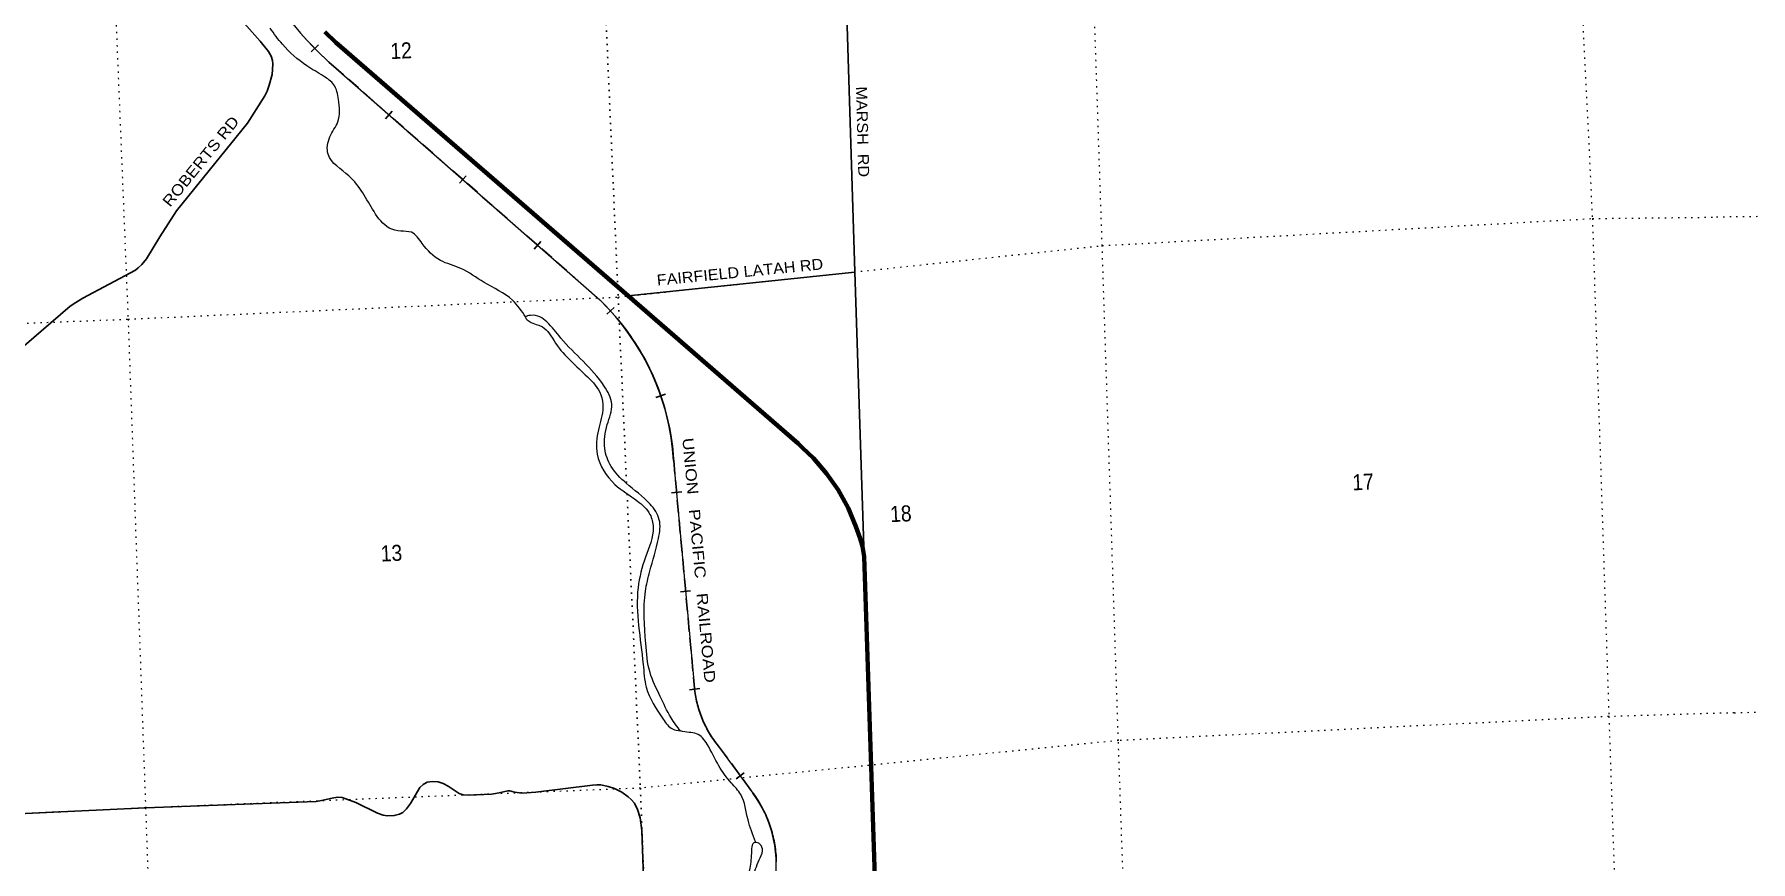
# Model space of a CAD drawing. Header units: feet. Extents: x 745759 to 1002271, y -170898 to 32007.
# Drawn here: x 947654 to 966393, y -52781 to -43745 of the extents above; entities that cross this region are included whole.
import ezdxf

# ---------------------------------------------------------------- set-up
doc = ezdxf.new("R2010")
doc.units = ezdxf.units.FT
doc.header["$LTSCALE"] = 48
doc.linetypes.add('DOTTED', pattern=[1.5, 0.3, -1.2])
doc.linetypes.add('MEDIUM_DASHED', pattern=[4.5, 3, -1.5])
for name, color, linetype, lineweight in [('23', 7, 'Continuous', 70), ('29', 7, 'Continuous', 25), ('34', 7, 'Continuous', 13), ('39', 7, 'Continuous', 13), ('6', 7, 'DOTTED', 25), ('63', 7, 'Continuous', 25), ('7', 7, 'DOTTED', 13)]:
    doc.layers.add(name, color=color, linetype=linetype, lineweight=lineweight)
doc.layers.add('30', color=7, linetype='Continuous')

msp = doc.modelspace()

# ---------------------------------------------------------------- linework, layer by layer
at = {"layer": '23'}
for points in [[(954137.48, -46602.43), (950947.22, -43836.03), (950825.71, -43718.65)], [(956876.69, -54370.99), (956714.01, -49446.41), (956696.12, -49339.82), (956672.07, -49250.63), (956623.86, -49119.49), (956537.84, -48915.4), (956430.96, -48721.43), (956304.39, -48539.68), (956159.52, -48372.17), (956042.41, -48259.31), (955995.25, -48213.38), (954137.48, -46602.43)]]:
    msp.add_lwpolyline(points, dxfattribs=at)
at = {"layer": '29'}
msp.add_line((956613.61, -46343.47), (954137.48, -46602.43), dxfattribs=at)
for points in [[(956459.65, -41434.58), (956613.31, -46337.44), (956714.01, -49446.41)], [(949206.42, -45674.09), (949981.17, -44717.13), (950172.46, -44418.56), (950197.33, -44364.97), (950217.41, -44299.89), (950249.93, -44183.15), (950254.71, -44129.56), (950257.58, -44066.4), (950254.71, -44030.03), (950241.33, -43982.19), (950210.72, -43934.34), (950118.9, -43821.42), (949560.32, -43186), (949492.4, -43111.34), (949440.76, -43073.06), (949391.98, -43048.2), (949199.72, -42967.8), (948903.22, -42851.05), (948780.25, -42797.14)], [(946015.56, -47780.72), (946428.84, -47599.49), (946574.22, -47542.07), (947274.35, -47327.71), (947377.65, -47281.78), (947438.87, -47239.67), (948047.18, -46715.26), (948108.4, -46673.15), (948184.91, -46627.22), (948758.79, -46320.99), (948789.4, -46294.2), (948827.66, -46259.75), (948877.4, -46198.5), (949022.78, -45957.35), (949206.42, -45674.09)], [(950904.81, -52086.49), (950964.64, -52076.2), (951014.36, -52078.13), (951163.57, -52135.55), (951400.79, -52252.29), (951461.99, -52273.36), (951507.92, -52281), (951584.42, -52277.18), (951641.82, -52259.94), (951676.24, -52242.73), (951716.43, -52204.44), (951760.41, -52147.04), (951863.71, -51970.95), (951898.16, -51936.49), (951944.06, -51913.54), (952001.46, -51905.86), (952062.66, -51909.71), (952118.15, -51926.92), (952173.61, -51955.64), (952292.21, -52036.03), (952336.22, -52049.41), (952399.34, -52055.17), (952644.2, -52043.68), (952729.34, -52028.35), (952824.01, -52005.4), (952844.12, -52007.3), (952896.71, -52020.72), (952980.88, -52032.2), (953130.09, -52020.72), (953749.88, -51944.16), (953796.76, -51940.32), (953837.89, -51942.23), (953918.22, -51959.47), (953989.97, -51982.43), (954067.43, -52020.72), (954139.18, -52072.38), (954169.78, -52103.01), (954205.16, -52143.21), (954238.65, -52212.1), (954270.2, -52300.15), (954286.01, -52438.4)], [(935542.45, -52712.25), (938136.57, -52617.88), (943538.77, -52444.11), (948868.81, -52193.32), (950729.98, -52123.69), (950790.56, -52110.65), (950904.81, -52086.49)], [(954286.01, -52438.4), (954354.04, -54297.09), (954337.08, -54741.77)]]:
    msp.add_lwpolyline(points, dxfattribs=at)
at = {"layer": '34'}
for p, q in [((950921.38, -44093.74), (953827.34, -46645.86)), ((954633.6, -48400.95), (954860.8, -50886.6)), ((955135.37, -51535.94), (955499.87, -52032.62))]:
    msp.add_line(p, q, dxfattribs=at)
for centre, radius, start, end in [((953391.99, -41262.67), 3757.51, 203.93057, 228.88947), ((951971.13, -48561.31), 2667.29, 3.44672, 45.89986), ((956068.86, -50758.5), 1214.83, 186.05295, 219.78866), ((954440.65, -52809.53), 1313.6, 347.67223, 36.25922)]:
    msp.add_arc(centre, radius, start, end, dxfattribs=at)
at = {"layer": '39'}
for points in [[(953019.06, -46833.04), (952875.26, -46648.73), (952564.03, -46454.56), (952311.15, -46301.82), (952087.6, -46214.13), (951889.43, -46028.48), (951770.85, -45907.4), (951655.59, -45894.95), (951529.21, -45860.89), (951363.54, -45681.7), (951089, -45292.3), (950862.17, -45055.68), (950880.9, -44863.36), (950967.53, -44701.94), (950975.57, -44455.75), (950923.44, -44295.13), (950812.27, -44201.9), (950627.67, -44088.11), (950362.72, -43853.37), (950227.44, -43678.72)], [(954709.02, -51353.25), (954621.45, -51331.38), (954519.62, -51223.58), (954335.63, -50876.06), (954301.24, -50625.91), (954246.01, -49786.5), (954326.36, -49456.16), (954410.83, -49127.62), (954375.84, -48988.32), (954237.92, -48842.01), (953993.69, -48660.64), (953800.56, -48331.7), (953813.54, -48063.11), (953861.91, -47818.96), (953839.16, -47683.08), (953692.66, -47484.81), (953344.76, -47117.16), (953201.26, -46938.89), (953080.31, -46892.47), (953017.06, -46833.14), (953072.45, -46814.29), (953250.97, -46886.07), (953402.4, -47061.94), (953876.67, -47586.54), (953958.76, -47783.96), (953909.4, -48008.01), (953881.88, -48267.25), (953951.83, -48463.25), (954115.7, -48646.57), (954376.34, -48875.47), (954477.21, -49045.78), (954469.11, -49249.66), (954374.08, -49608.93), (954326.43, -49826.86), (954330.24, -50396.82), (954376.01, -50714.9), (954487.34, -50975.35), (954605.41, -51209.28), (954709.02, -51353.25)], [(955527.82, -52562.74), (955446.54, -52324.22), (955366.62, -52048.12), (955263.81, -51920.22), (955127.93, -51733.52), (954999.73, -51498.08), (954883.45, -51382.93), (954802.3, -51368.8), (954709.02, -51353.25)], [(955316.29, -53934.34), (955259.07, -53751.81), (955347.46, -53175.28), (955481.71, -52713.34), (955522.97, -52570.28), (955576.12, -52587.8), (955603.85, -52660.98), (955568.54, -52761.44), (955497.94, -52962.36), (955380.27, -53516.16), (955352.85, -53777.41), (955343.4, -53912.86), (955316.29, -53934.34)]]:
    msp.add_spline(points, degree=3, dxfattribs=at)
at = {"layer": '6'}
for points in [[(953102.48, -25777.46), (953315.04, -30551.83), (953556.79, -35892.94), (953793.7, -41258.46), (954028.12, -46614.04), (954119.9, -48641.07)], [(954125.37, -48761.83), (954270.95, -51977.25), (954473.65, -57342.45), (954490.27, -57774.44)]]:
    msp.add_lwpolyline(points, dxfattribs=at)
at = {"layer": '63'}
for p, q in [((950678.05, -43938.09), (950757.17, -43860.8)), ((951488.53, -44666.51), (951561.52, -44583.4)), ((952295.88, -45372.08), (952368.87, -45288.97)), ((953109.99, -46090.53), (953182.97, -46007.42)), ((953903.97, -46801.86), (953985.35, -46726.95)), ((954440.22, -47711.77), (954544.59, -47675.15)), ((954612.04, -48752.81), (954722.19, -48742.74)), ((954708.27, -49834.33), (954818.42, -49824.26)), ((954808.8, -50902.93), (954918.72, -50890.59)), ((955315.51, -51876.24), (955404.68, -51810.79))]:
    msp.add_line(p, q, dxfattribs=at)
at = {"layer": '63', "linetype": 'MEDIUM_DASHED'}
for points in [[(950554.07, -43723.75), (950597.22, -43772.82), (950641.73, -43821.29), (950686.64, -43868.76), (950732.58, -43915.77), (950779.23, -43961.65), (950826.77, -44006.72), (950874.84, -44051.13), (950922.11, -44092.91), (953828.09, -46645.05), (953861.45, -46677.76), (953893.87, -46711.03), (953925.73, -46744.87), (953957.4, -46779.28), (953988.14, -46814.28), (954018.14, -46849.66), (954047.95, -46885.62), (954076.84, -46922.15), (954104.96, -46959.07), (954132.73, -46996.76), (954159.55, -47034.64), (954186.01, -47072.9), (954211.72, -47111.94), (954236.5, -47151.19)], [(954236.5, -47151.19), (954260.7, -47190.99), (954284.35, -47231.01), (954307.26, -47271.79), (954329.41, -47312.58), (954350.83, -47354.13), (954371.48, -47395.7), (954391.58, -47437.85), (954410.75, -47480.2), (954429.15, -47522.93), (954447, -47565.86), (954463.91, -47609.38), (954480.25, -47653.09), (954495.67, -47697), (954510.52, -47741.12), (954524.23, -47785.63), (954537.39, -47830.33), (954549.79, -47875.05), (954561.45, -47920.16), (954572.16, -47965.47), (954582.13, -48011.16), (954591.52, -48056.68), (954599.78, -48102.6), (954607.31, -48148.53), (954614.26, -48194.65), (954620.26, -48240.6), (954625.33, -48287.14), (954629.84, -48333.49), (954633.21, -48379.85), (954634.7, -48400.86), (954861.89, -50886.49), (954863.64, -50902.03), (954866.29, -50923.04), (954869.38, -50944), (954872.82, -50964.83), (954876.61, -50985.69), (954880.66, -51006.49), (954885.23, -51027.15), (954890.08, -51047.76), (954895.35, -51068.32), (954900.9, -51088.82), (954906.89, -51109.1), (954913.15, -51129.33), (954919.76, -51149.41), (954926.8, -51169.44), (954934.14, -51189.24), (954941.81, -51209.07), (954949.85, -51228.58), (954958.24, -51248.14), (954967, -51267.38), (954976.02, -51286.56), (954985.32, -51305.51), (954995.06, -51324.41), (955005.17, -51343), (955015.48, -51361.43), (955026.21, -51379.82), (955037.15, -51397.88), (955048.43, -51415.79), (955060.17, -51433.5), (955072.02, -51450.96), (955084.23, -51468.28), (955096.9, -51485.37), (955109.67, -51502.22), (955122.72, -51518.84), (955136.24, -51535.26), (955500.76, -52031.97), (955514.26, -52050.59), (955527.26, -52069.43), (955539.94, -52088.5), (955552.49, -52107.83), (955564.53, -52127.37), (955576.18, -52147.02), (955587.7, -52166.95), (955598.71, -52187.08), (955609.33, -52207.34), (955619.71, -52227.92), (955629.61, -52248.54), (955639.3, -52269.32), (955648.57, -52290.4), (955657.37, -52311.51), (955665.84, -52332.84), (955674.03, -52354.23), (955681.79, -52375.93), (955689.18, -52397.57), (955696.16, -52419.51), (955702.76, -52441.41), (955709.04, -52463.54), (955714.86, -52485.69), (955720.27, -52507.97), (955725.39, -52530.3), (955730.02, -52552.83), (955734.36, -52575.4), (955738.22, -52598.01), (955741.79, -52620.66), (955744.78, -52643.41), (955747.48, -52666.21), (955749.82, -52688.96), (955751.76, -52711.83), (955753.22, -52734.73), (955754.29, -52757.74), (955755.1, -52780.61)]]:
    msp.add_lwpolyline(points, dxfattribs=at)
at = {"layer": '7'}
for points in [[(963722.76, -25329.3), (963941.07, -30094.23), (964168.81, -35395.74), (964414.77, -40617.77), (964664.73, -45757.01), (964844.89, -51195.84), (965032.75, -56668.55), (965283.86, -62200.6), (965743.23, -67631.71)], [(959722.48, -57814.89), (959678.97, -56886.27), (959489.26, -51457.97), (959312.78, -46053.2), (959138.16, -40809.52), (959083.78, -38223.32), (958817.62, -35625.41), (958642.35, -30327.36), (958403.63, -25553.38)], [(948498.38, -42423.49), (948677.52, -46855.77), (948868.81, -52193.32), (949055.79, -57525.04), (949286.49, -62886.85), (949469.27, -67988.34)], [(987463.51, -45225.86), (985997.49, -45258.99), (980718.58, -45418.49), (975336.58, -45569.09), (969994.05, -45692.25), (965983.36, -45742.39)], [(934855.07, -47400.27), (937982.52, -47260.35), (943331.47, -47067.06), (948677.52, -46855.77), (954028.12, -46614.04), (959312.78, -46053.2), (964664.73, -45757.01), (965983.36, -45742.39)], [(966214.29, -51154.8), (970248.97, -51017.77), (975574.24, -50923.37), (980918.22, -50782.02), (986218.64, -50666.21), (987692.04, -50597.26)], [(966214.29, -51154.8), (964844.89, -51195.84), (959489.26, -51457.97), (954270.95, -51977.25), (948868.81, -52193.32), (943528.74, -52444.61), (938136.57, -52617.88), (935076.36, -52729.85)]]:
    msp.add_lwpolyline(points, dxfattribs=at)

# ---------------------------------------------------------------- texts
at = {"layer": '30'}
for s, rotation, width, p in [('MARSH  RD', 271.55, 1.1, (956624.24, -44316)), ('ROBERTS RD', 50.905, 1.15, (949136.4, -45639.84)), ('FAIRFIELD LATAH RD', 5.637, 1.1, (954456.25, -46489.95))]:
    msp.add_text(s, height=120, rotation=rotation, dxfattribs=dict(at, width=width)).set_placement(p)
at = {"layer": '63', "width": 1.2}
msp.add_text('UNION   PACIFIC   RAILROAD', height=120, rotation=275.222, dxfattribs=at).set_placement((954729.07, -48157.51))
at = {"layer": '7', "width": 0.9}
for s, p in [('12', (951545.39, -44016.19)), ('17', (962048.32, -48726.36)), ('18', (957001.8, -49073.11)), ('13', (951440.3, -49503.81))]:
    msp.add_text(s, height=175, rotation=2.824, dxfattribs=at).set_placement(p)

doc.saveas('drawing.dxf')
